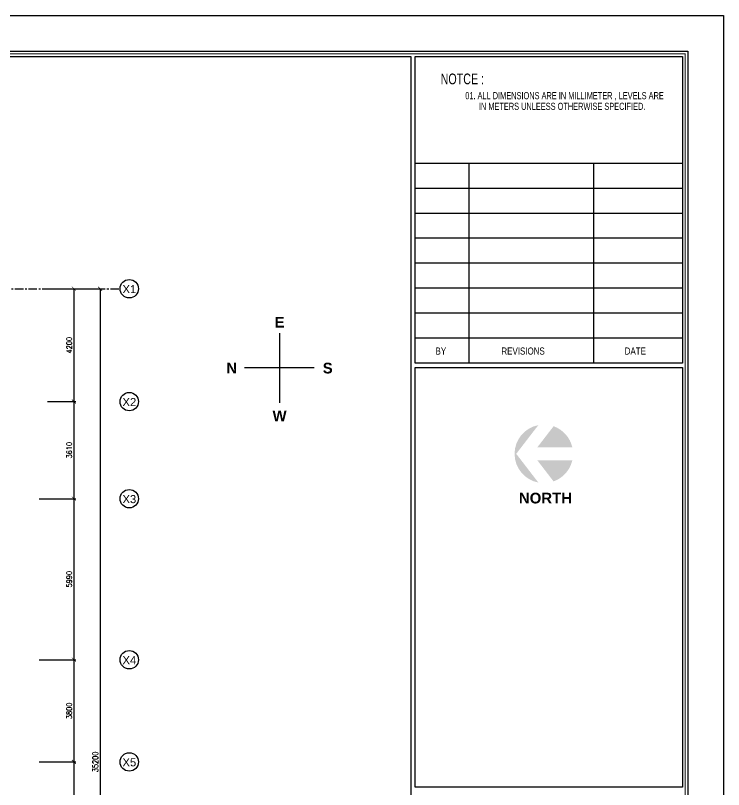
# Model space of a CAD drawing. Header units: millimetres. Extents: x -1288794 to 2153086, y -2701644 to -1428868.
# Drawn here: x 1638890 to 1665234, y -1492595 to -1463806 of the extents above; entities that cross this region are included whole.
import ezdxf
from ezdxf.enums import TextEntityAlignment as Align

# ---------------------------------------------------------------- set-up
doc = ezdxf.new("R2010")
doc.units = ezdxf.units.MM
doc.header["$LTSCALE"] = 100
doc.header["$PDMODE"] = 34
doc.linetypes.add('CENTER', pattern=[50.8, 31.75, -6.35, 6.35, -6.35])
for name, color, linetype in [('A-ANNO-DIMS', 1, 'Continuous'), ('A-ANNO-SYMB', 33, 'Continuous'), ('A-ANNO-TEXT', 8, 'Continuous'), ('A-GRID', 253, 'CENTER'), ('LOGO LINE', 7, 'Continuous'), ('LOGO1LINE', 7, 'Continuous'), ('LOGOHATCH02', 8, 'Continuous'), ('TEXT', 4, 'Continuous'), ('TEXTO', 140, 'Continuous')]:
    doc.layers.add(name, color=color, linetype=linetype)
doc.styles.add('ISTILO', font='sanss___.ttf', dxfattribs={"width": 0.8, "height": 400})
doc.styles.add('ROMANS', font='romans.shx', dxfattribs={"width": 0.8})
doc.styles.add('SANSSERIF', font='sas_____.pfb')
doc.styles.add('SANSSERIFBOLD', font='sasb____.pfb')
doc.styles.add('STYLUS BT', font='stylu.ttf', dxfattribs={"width": 0.5})
doc.dimstyles.new('100 of DIM2', dxfattribs={"dimscale": 0, "dimtxt": 200, "dimasz": 150, "dimexe": 75, "dimexo": 200, "dimgap": 75, "dimtad": 1, "dimdec": 0, "dimrnd": 5, "dimzin": 0, "dimdsep": 46, "dimtxsty": 'ROMANS', "dimblk": 'ARCHTICK', "dimcen": 100, "dimclrd": 94, "dimclre": 94, "dimclrt": 2, "dimadec": 0, "dimazin": 0, "dimtfac": 1, "dimtdec": 0, "dimtofl": 0, "dimtmove": 2, "dimatfit": 3, "dimldrblk": 'OPEN90', "dimfxl": 75, "dimtolj": 1, "dimtzin": 0, "dimarcsym": 0})

# ---------------------------------------------------------------- blocks, each defined once
blk = doc.blocks.new('_ArchTick')
at = {"color": 0, "linetype": 'ByBlock', "const_width": 0.15}
blk.add_lwpolyline([(-0.5, -0.5), (0.5, 0.5)], dxfattribs=at)
blk = doc.blocks.new('*D613')
at = {"layer": 'A-ANNO-DIMS', "color": 94, "lineweight": -2, "ltscale": 3, "transparency": 16777216}
for p, q in [((1639881, -1473969), (1642111, -1473969)), ((1642036, -1473969), (1642036, -1509169)), ((1639881, -1509169), (1642111, -1509169))]:
    blk.add_line(p, q, dxfattribs=at)
at = {"layer": 'Defpoints', "color": 0, "ltscale": 3, "transparency": 16777216}
for p in [(1639681, -1473969), (1639681, -1509169), (1642036, -1509169)]:
    blk.add_point(p, dxfattribs=at)
at = {"layer": 'A-ANNO-DIMS', "color": 94, "lineweight": -2, "ltscale": 3, "transparency": 16777216, "xscale": 150, "yscale": 150, "zscale": 150}
for p, rotation in [((1642036, -1473969), 90), ((1642036, -1509169), 270)]:
    blk.add_blockref('_ArchTick', p, dxfattribs=dict(at, rotation=rotation))
at = {"layer": 'A-ANNO-DIMS', "color": 2, "ltscale": 3, "transparency": 16777216, "insert": (1641861, -1491569), "char_height": 200, "attachment_point": 5, "rotation": 90, "style": 'ROMANS'}
blk.add_mtext('\\A1;35200', dxfattribs=at)
blk = doc.blocks.new('_Open90')
at = {"color": 0, "linetype": 'ByBlock', "lineweight": -2}
for p, q in [((0, 0), (-1, 0)), ((-0.5, 0.5), (0, 0)), ((0, 0), (-0.5, -0.5))]:
    blk.add_line(p, q, dxfattribs=at)
blk = doc.blocks.new('*D614')
at = {"layer": 'A-ANNO-DIMS', "color": 94, "lineweight": -2, "ltscale": 3, "transparency": 16777216}
for p, q in [((1640086, -1473969), (1641139, -1473969)), ((1641064, -1473969), (1641064, -1478169)), ((1640086, -1478169), (1641139, -1478169))]:
    blk.add_line(p, q, dxfattribs=at)
at = {"layer": 'Defpoints', "color": 0, "ltscale": 3, "transparency": 16777216}
for p in [(1639886, -1473969), (1639886, -1478169), (1641064, -1478169)]:
    blk.add_point(p, dxfattribs=at)
at = {"layer": 'A-ANNO-DIMS', "color": 94, "lineweight": -2, "ltscale": 3, "transparency": 16777216, "xscale": 150, "yscale": 150, "zscale": 150}
for p, rotation in [((1641064, -1473969), 90), ((1641064, -1478169), 270)]:
    blk.add_blockref('_ArchTick', p, dxfattribs=dict(at, rotation=rotation))
at = {"layer": 'A-ANNO-DIMS', "color": 2, "ltscale": 3, "transparency": 16777216, "insert": (1640889, -1476069), "char_height": 200, "attachment_point": 5, "rotation": 90, "style": 'ROMANS'}
blk.add_mtext('\\A1;4200', dxfattribs=at)
blk = doc.blocks.new('*D615')
at = {"layer": 'A-ANNO-DIMS', "color": 94, "lineweight": -2, "ltscale": 3, "transparency": 16777216}
for p, q in [((1640086, -1478169), (1641139, -1478169)), ((1641064, -1478169), (1641064, -1481779)), ((1639772, -1481779), (1641139, -1481779))]:
    blk.add_line(p, q, dxfattribs=at)
at = {"layer": 'Defpoints', "color": 0, "ltscale": 3, "transparency": 16777216}
for p in [(1639886, -1478169), (1639572, -1481779), (1641064, -1481779)]:
    blk.add_point(p, dxfattribs=at)
at = {"layer": 'A-ANNO-DIMS', "color": 94, "lineweight": -2, "ltscale": 3, "transparency": 16777216, "xscale": 150, "yscale": 150, "zscale": 150}
for p, rotation in [((1641064, -1478169), 90), ((1641064, -1481779), 270)]:
    blk.add_blockref('_ArchTick', p, dxfattribs=dict(at, rotation=rotation))
at = {"layer": 'A-ANNO-DIMS', "color": 2, "ltscale": 3, "transparency": 16777216, "insert": (1640889, -1479974), "char_height": 200, "attachment_point": 5, "rotation": 90, "style": 'ROMANS'}
blk.add_mtext('\\A1;3610', dxfattribs=at)
blk = doc.blocks.new('*D616')
at = {"layer": 'A-ANNO-DIMS', "color": 94, "lineweight": -2, "ltscale": 3, "transparency": 16777216}
for p, q in [((1639772, -1481779), (1641139, -1481779)), ((1641064, -1481779), (1641064, -1487769)), ((1639772, -1487769), (1641139, -1487769))]:
    blk.add_line(p, q, dxfattribs=at)
at = {"layer": 'Defpoints', "color": 0, "ltscale": 3, "transparency": 16777216}
for p in [(1639572, -1481779), (1639572, -1487769), (1641064, -1487769)]:
    blk.add_point(p, dxfattribs=at)
at = {"layer": 'A-ANNO-DIMS', "color": 94, "lineweight": -2, "ltscale": 3, "transparency": 16777216, "xscale": 150, "yscale": 150, "zscale": 150}
for p, rotation in [((1641064, -1481779), 90), ((1641064, -1487769), 270)]:
    blk.add_blockref('_ArchTick', p, dxfattribs=dict(at, rotation=rotation))
at = {"layer": 'A-ANNO-DIMS', "color": 2, "ltscale": 3, "transparency": 16777216, "insert": (1640889, -1484774), "char_height": 200, "attachment_point": 5, "rotation": 90, "style": 'ROMANS'}
blk.add_mtext('\\A1;5990', dxfattribs=at)
blk = doc.blocks.new('*D617')
at = {"layer": 'A-ANNO-DIMS', "color": 94, "lineweight": -2, "ltscale": 3, "transparency": 16777216}
for p, q in [((1639772, -1487769), (1641139, -1487769)), ((1641064, -1487769), (1641064, -1491569)), ((1639772, -1491569), (1641139, -1491569))]:
    blk.add_line(p, q, dxfattribs=at)
at = {"layer": 'Defpoints', "color": 0, "ltscale": 3, "transparency": 16777216}
for p in [(1639572, -1487769), (1639572, -1491569), (1641064, -1491569)]:
    blk.add_point(p, dxfattribs=at)
at = {"layer": 'A-ANNO-DIMS', "color": 94, "lineweight": -2, "ltscale": 3, "transparency": 16777216, "xscale": 150, "yscale": 150, "zscale": 150}
for p, rotation in [((1641064, -1487769), 90), ((1641064, -1491569), 270)]:
    blk.add_blockref('_ArchTick', p, dxfattribs=dict(at, rotation=rotation))
at = {"layer": 'A-ANNO-DIMS', "color": 2, "ltscale": 3, "transparency": 16777216, "insert": (1640889, -1489669), "char_height": 200, "attachment_point": 5, "rotation": 90, "style": 'ROMANS'}
blk.add_mtext('\\A1;3800', dxfattribs=at)
blk = doc.blocks.new('*D618')
at = {"layer": 'A-ANNO-DIMS', "color": 94, "lineweight": -2, "ltscale": 3, "transparency": 16777216}
for p, q in [((1639772, -1491569), (1641139, -1491569)), ((1641064, -1491569), (1641064, -1495369)), ((1639772, -1495369), (1641139, -1495369))]:
    blk.add_line(p, q, dxfattribs=at)
at = {"layer": 'Defpoints', "color": 0, "ltscale": 3, "transparency": 16777216}
for p in [(1639572, -1491569), (1639572, -1495369), (1641064, -1495369)]:
    blk.add_point(p, dxfattribs=at)
at = {"layer": 'A-ANNO-DIMS', "color": 94, "lineweight": -2, "ltscale": 3, "transparency": 16777216, "xscale": 150, "yscale": 150, "zscale": 150}
for p, rotation in [((1641064, -1491569), 90), ((1641064, -1495369), 270)]:
    blk.add_blockref('_ArchTick', p, dxfattribs=dict(at, rotation=rotation))
at = {"layer": 'A-ANNO-DIMS', "color": 2, "ltscale": 3, "transparency": 16777216, "insert": (1640889, -1493469), "char_height": 200, "attachment_point": 5, "rotation": 90, "style": 'ROMANS'}
blk.add_mtext('\\A1;3800', dxfattribs=at)

msp = doc.modelspace()

# ---------------------------------------------------------------- hatches: boundary and pattern name
at = {"layer": 'LOGOHATCH02'}
h = msp.add_hatch(color=30, dxfattribs=at)
h.paths.add_polyline_path([(1658345.4, -1479040.2, 0.8284598), (1658345.4, -1481178.5), (1657521.5, -1480109.3)])
h.paths.add_polyline_path([(1658911.1, -1479083.6), (1658303.5, -1479872), (1659609.7, -1479872, 0.2581572)])
h.paths.add_polyline_path([(1659609.7, -1480346.6), (1658303.5, -1480346.6), (1658911.1, -1481135, 0.2581572)])

# ---------------------------------------------------------------- linework, layer by layer
for p, q in [((1648711.6, -1475617.9), (1648711.6, -1478213.2)), ((1650009.2, -1476915.5), (1647413.9, -1476915.5))]:
    msp.add_line(p, q)
at = {"layer": 'A-ANNO-SYMB', "ltscale": 3}
for centre in [(1643122.7, -1473968.6), (1643122.7, -1478168.6), (1643122.7, -1481778.6), (1643122.7, -1487768.6), (1643122.7, -1491568.6)]:
    msp.add_circle(centre, 342.2, dxfattribs=at)
at = {"layer": 'A-GRID', "ltscale": 0.1}
msp.add_line((1599241, -1473968.6), (1642780.6, -1473968.6), dxfattribs=at)
at = {"layer": 'LOGO LINE'}
msp.add_lwpolyline([(1665234.4, -1519493.9), (1586476.3, -1519493.9), (1586476.3, -1463806.4), (1665234.4, -1463806.4)], close=True, dxfattribs=at)
at = {"layer": 'LOGO1LINE'}
for p, q in [((1663709.7, -1469308.8), (1653765.5, -1469308.8)), ((1655754.3, -1469308.8), (1655754.3, -1476733.8)), ((1660395, -1469308.8), (1660395, -1476733.8)), ((1663709.7, -1470236.9), (1653765.5, -1470236.9)), ((1663709.7, -1471165.1), (1653765.5, -1471165.1)), ((1663709.7, -1472093.2), (1653765.5, -1472093.2)), ((1663709.7, -1473021.3), (1653765.5, -1473021.3)), ((1663709.7, -1473949.4), (1653765.5, -1473949.4)), ((1663709.7, -1474877.6), (1653765.5, -1474877.6)), ((1663709.7, -1475805.7), (1653765.5, -1475805.7))]:
    msp.add_line(p, q, dxfattribs=at)
for points in [[(1663908.5, -1518168), (1587802.2, -1518168), (1587802.2, -1465132.3), (1663908.5, -1465132.3)], [(1653599.8, -1517969.1), (1588001.1, -1517969.1), (1588001.1, -1465331.1), (1653599.8, -1465331.1)], [(1663709.7, -1476733.8), (1653765.5, -1476733.8), (1653765.5, -1465331.1), (1663709.7, -1465331.1)], [(1663709.7, -1492511.9), (1653765.5, -1492511.9), (1653765.5, -1476899.6), (1663709.7, -1476899.6)]]:
    msp.add_lwpolyline(points, close=True, dxfattribs=at)
at = {"layer": 'LOGO1LINE', "const_width": 39.8}
msp.add_lwpolyline([(1663809, -1518068.5), (1587901.6, -1518068.5), (1587901.6, -1465231.7), (1663809, -1465231.7)], close=True, dxfattribs=at)

# ---------------------------------------------------------------- texts
at = {"layer": 'A-ANNO-TEXT', "style": 'SANSSERIF'}
for s, p in [('X1', (1643127.3, -1474133.2)), ('X2', (1643127.3, -1478333.2)), ('X3', (1643127.3, -1481943.2)), ('X4', (1643127.3, -1487933.2)), ('X5', (1643127.3, -1491733.2))]:
    msp.add_text(s, height=300, dxfattribs=at).set_placement(p, align=Align.CENTER)
at = {"layer": 'TEXT', "color": 7}
for s, height, style, width, p in [('NOTCE :', 397.77, 'STYLUS BT', 0.75, (1654708.7, -1466364.7)), ('BY', 265.18, 'ISTILO', 0.8, (1654520.1, -1476419.8)), ('REVISIONS', 265.18, 'ISTILO', 0.8, (1656970, -1476419.8)), ('DATE', 265.18, 'ISTILO', 0.8, (1661557.3, -1476419.8))]:
    msp.add_text(s, height=height, dxfattribs=dict(at, style=style, width=width)).set_placement(p)
at = {"layer": 'TEXT', "color": 7, "style": 'SANSSERIFBOLD'}
for s, height, p in [('E', 397.8, (1648716.1, -1475214.4)), ('N', 397.8, (1646934.6, -1476920.1)), ('S', 397.8, (1650507.6, -1476920.1)), ('W', 397.8, (1648716.1, -1478697.7)), ('NORTH', 397.77, (1658609.4, -1481755.6))]:
    msp.add_text(s, height=height, dxfattribs=at).set_placement(p, align=Align.MIDDLE)
at = {"layer": 'TEXTO', "color": 7, "linetype": 'Continuous', "style": 'STYLUS BT', "width": 0.75}
for s, p in [('01. ALL DIMENSIONS ARE IN MILLIMETER , LEVELS ARE', (1655625.6, -1466920.6)), ('IN METERS UNLEESS OTHERWISE SPECIFIED.', (1656131.4, -1467317.8))]:
    msp.add_text(s, height=265.179, dxfattribs=at).set_placement(p)

# ---------------------------------------------------------------- dimensions: what is measured, and where the dimension line sits
at = {"layer": 'A-ANNO-DIMS', "ltscale": 3}
for base, p1, p2, picture, middle in [((1642036.3, -1509168.6), (1639681.2, -1473968.6), (1639681.2, -1509168.6), '*D613', (1641861.3, -1491568.6)), ((1641063.9, -1478168.6), (1639886.3, -1473968.6), (1639886.3, -1478168.6), '*D614', (1640888.9, -1476068.6)), ((1641063.9, -1481778.6), (1639886.3, -1478168.6), (1639572.3, -1481778.6), '*D615', (1640888.9, -1479973.6)), ((1641063.9, -1487768.6), (1639572.3, -1481778.6), (1639572.3, -1487768.6), '*D616', (1640888.9, -1484773.6)), ((1641063.9, -1491568.6), (1639572.3, -1487768.6), (1639572.3, -1491568.6), '*D617', (1640888.9, -1489668.6)), ((1641063.9, -1495368.6), (1639572.3, -1491568.6), (1639572.3, -1495368.6), '*D618', (1640888.9, -1493468.6))]:
    dim = msp.add_linear_dim(base=base, p1=p1, p2=p2, angle=90, dimstyle='100 of DIM2', override={"dimscale": 1}, dxfattribs=at)
    dim.commit()
    dim.dimension.update_dxf_attribs({"geometry": picture, "text_midpoint": middle})

doc.saveas('drawing.dxf')
